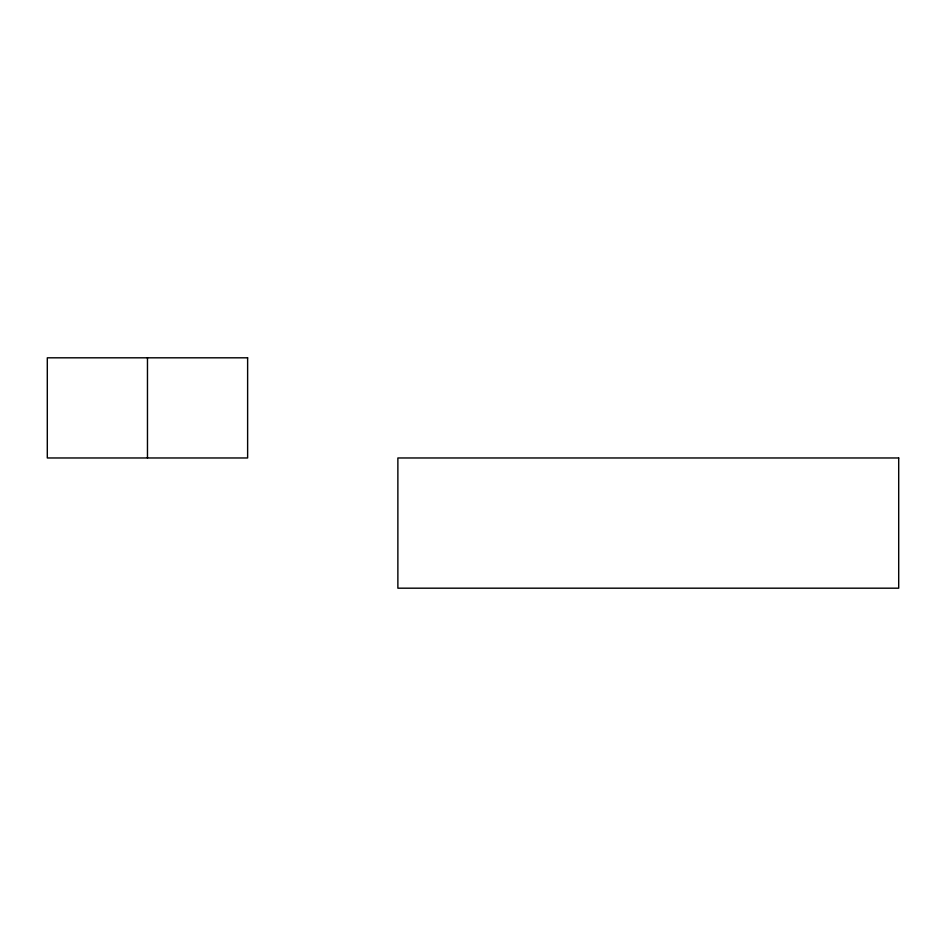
<?xml version="1.0" encoding="UTF-8"?>
<svg xmlns="http://www.w3.org/2000/svg" width="946" height="946" viewBox="0 0 946 946"><rect width="100%" height="100%" fill="white"/><g stroke="black" fill="none" stroke-linecap="round" stroke-linejoin="round"><path stroke-width="1.42" d="M147.47 357.813L147.47 457.97M247.627 357.813L47.3 357.813L47.3 457.97L247.627 457.97L247.627 357.813M898.7 457.97L397.876 457.97L397.876 588.187L898.7 588.187L898.7 457.97"/></g></svg>
